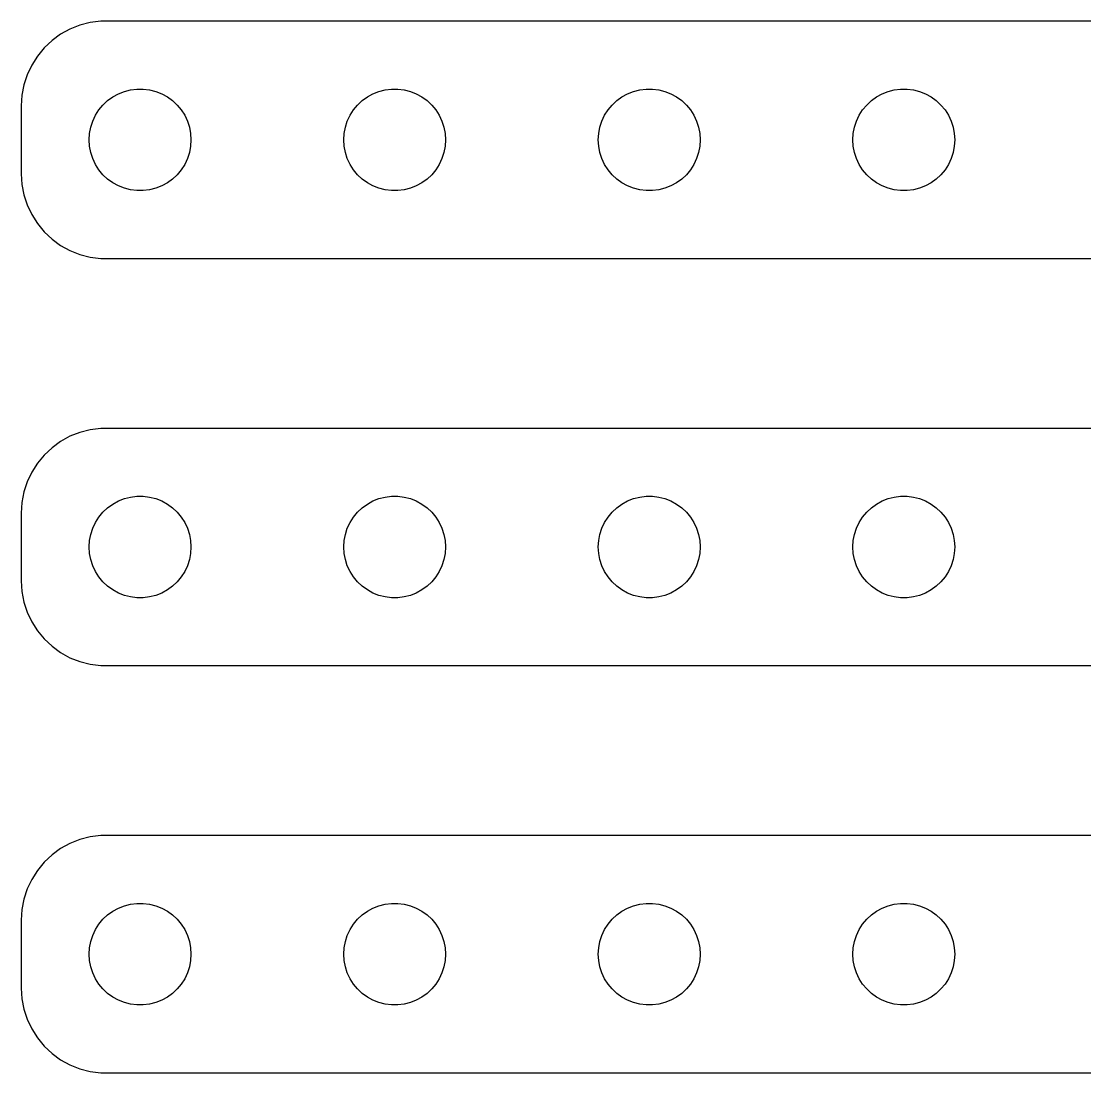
# Model space of a CAD drawing. Header units: metres. Extents: x -67 to 67, y 41 to 103.
# Drawn here: x -67 to -4.3, y 41 to 103 of the extents above; entities that cross this region are included whole.
import ezdxf

# ---------------------------------------------------------------- set-up
doc = ezdxf.new("R2010")
doc.units = ezdxf.units.M

msp = doc.modelspace()

# ---------------------------------------------------------------- linework, layer by layer
for p, q in [((-62.9369, 102.911), (-63.5451, 102.755)), ((-62.3139, 102.99), (-62.9369, 102.911)), ((62.3139, 102.99), (-62.3139, 102.99)), ((-64.6791, 102.222), (-65.1871, 101.853)), ((-64.1289, 102.524), (-64.6791, 102.222)), ((-63.5451, 102.755), (-64.1289, 102.524)), ((-65.1871, 101.853), (-65.6448, 101.423)), ((-66.0451, 100.939), (-66.3815, 100.409)), ((-65.6448, 101.423), (-66.0451, 100.939)), ((-66.3815, 100.409), (-66.6489, 99.8406)), ((-66.6489, 99.8406), (-66.8429, 99.2434)), ((-66.8429, 99.2434), (-66.9606, 98.6267)), ((-66.9606, 98.6267), (-67, 98)), ((-61.9123, 98.3115), (-61.6075, 98.533)), ((-61.6075, 98.533), (-61.2773, 98.7145)), ((-61.2773, 98.7145), (-60.927, 98.8532)), ((-60.927, 98.8532), (-60.5621, 98.9469)), ((-60.5621, 98.9469), (-60.1884, 98.9941)), ((-60.1884, 98.9941), (-59.8116, 98.9941)), ((-59.8116, 98.9941), (-59.4379, 98.9469)), ((-59.4379, 98.9469), (-59.0729, 98.8532)), ((-59.0729, 98.8532), (-58.7227, 98.7145)), ((-58.7227, 98.7145), (-58.3925, 98.533)), ((-58.3925, 98.533), (-58.0877, 98.3115)), ((-46.9123, 98.3115), (-46.6075, 98.533)), ((-46.6075, 98.533), (-46.2773, 98.7145)), ((-46.2773, 98.7145), (-45.927, 98.8532)), ((-45.927, 98.8532), (-45.5621, 98.9469)), ((-45.5621, 98.9469), (-45.1884, 98.9941)), ((-45.1884, 98.9941), (-44.8116, 98.9941)), ((-44.8116, 98.9941), (-44.4379, 98.9469)), ((-44.4379, 98.9469), (-44.0729, 98.8532)), ((-44.0729, 98.8532), (-43.7227, 98.7145)), ((-43.7227, 98.7145), (-43.3925, 98.533)), ((-43.3925, 98.533), (-43.0877, 98.3115)), ((-31.9123, 98.3115), (-31.6075, 98.533)), ((-31.6075, 98.533), (-31.2773, 98.7145)), ((-31.2773, 98.7145), (-30.927, 98.8532)), ((-30.927, 98.8532), (-30.5621, 98.9469)), ((-30.5621, 98.9469), (-30.1884, 98.9941)), ((-30.1884, 98.9941), (-29.8116, 98.9941)), ((-29.8116, 98.9941), (-29.4379, 98.9469)), ((-29.4379, 98.9469), (-29.0729, 98.8532)), ((-29.0729, 98.8532), (-28.7227, 98.7145)), ((-28.7227, 98.7145), (-28.3925, 98.533)), ((-28.3925, 98.533), (-28.0877, 98.3115)), ((-16.9123, 98.3115), (-16.6075, 98.533)), ((-16.6075, 98.533), (-16.2773, 98.7145)), ((-16.2773, 98.7145), (-15.927, 98.8532)), ((-15.927, 98.8532), (-15.5621, 98.9469)), ((-15.5621, 98.9469), (-15.1884, 98.9941)), ((-15.1884, 98.9941), (-14.8116, 98.9941)), ((-14.8116, 98.9941), (-14.4379, 98.9469)), ((-14.4379, 98.9469), (-14.0729, 98.8532)), ((-14.0729, 98.8532), (-13.7227, 98.7145)), ((-13.7227, 98.7145), (-13.3925, 98.533)), ((-13.3925, 98.533), (-13.0877, 98.3115)), ((-67, 98), (-67, 94)), ((-62.6289, 97.4453), (-62.427, 97.7634)), ((-62.427, 97.7634), (-62.1869, 98.0536)), ((-62.1869, 98.0536), (-61.9123, 98.3115)), ((-58.0877, 98.3115), (-57.8131, 98.0536)), ((-57.8131, 98.0536), (-57.5729, 97.7634)), ((-57.5729, 97.7634), (-57.3711, 97.4453)), ((-47.6289, 97.4453), (-47.427, 97.7634)), ((-47.427, 97.7634), (-47.1869, 98.0536)), ((-47.1869, 98.0536), (-46.9123, 98.3115)), ((-43.0877, 98.3115), (-42.8131, 98.0536)), ((-42.8131, 98.0536), (-42.5729, 97.7634)), ((-42.5729, 97.7634), (-42.3711, 97.4453)), ((-32.6289, 97.4453), (-32.427, 97.7634)), ((-32.427, 97.7634), (-32.1869, 98.0536)), ((-32.1869, 98.0536), (-31.9123, 98.3115)), ((-28.0877, 98.3115), (-27.8131, 98.0536)), ((-27.8131, 98.0536), (-27.5729, 97.7634)), ((-27.5729, 97.7634), (-27.3711, 97.4453)), ((-17.6289, 97.4453), (-17.427, 97.7634)), ((-17.427, 97.7634), (-17.1869, 98.0536)), ((-17.1869, 98.0536), (-16.9123, 98.3115)), ((-13.0877, 98.3115), (-12.8131, 98.0536)), ((-12.8131, 98.0536), (-12.5729, 97.7634)), ((-12.5729, 97.7634), (-12.3711, 97.4453)), ((-62.7893, 97.1044), (-62.6289, 97.4453)), ((-57.3711, 97.4453), (-57.2107, 97.1044)), ((-47.7893, 97.1044), (-47.6289, 97.4453)), ((-42.3711, 97.4453), (-42.2107, 97.1044)), ((-32.7893, 97.1044), (-32.6289, 97.4453)), ((-27.3711, 97.4453), (-27.2107, 97.1044)), ((-17.7893, 97.1044), (-17.6289, 97.4453)), ((-12.3711, 97.4453), (-12.2107, 97.1044)), ((-62.9763, 96.376), (-62.9057, 96.7461)), ((-62.9057, 96.7461), (-62.7893, 97.1044)), ((-57.2107, 97.1044), (-57.0942, 96.7461)), ((-57.0942, 96.7461), (-57.0237, 96.376)), ((-47.9763, 96.376), (-47.9057, 96.7461)), ((-47.9057, 96.7461), (-47.7893, 97.1044)), ((-42.2107, 97.1044), (-42.0942, 96.7461)), ((-42.0942, 96.7461), (-42.0237, 96.376)), ((-32.9763, 96.376), (-32.9057, 96.7461)), ((-32.9057, 96.7461), (-32.7893, 97.1044)), ((-27.2107, 97.1044), (-27.0942, 96.7461)), ((-27.0942, 96.7461), (-27.0237, 96.376)), ((-17.9763, 96.376), (-17.9057, 96.7461)), ((-17.9057, 96.7461), (-17.7893, 97.1044)), ((-12.2107, 97.1044), (-12.0942, 96.7461)), ((-12.0942, 96.7461), (-12.0237, 96.376)), ((-63, 96), (-62.9763, 96.376)), ((-62.9763, 95.624), (-63, 96)), ((-57.0237, 96.376), (-57, 96)), ((-57, 96), (-57.0237, 95.624)), ((-48, 96), (-47.9763, 96.376)), ((-47.9763, 95.624), (-48, 96)), ((-42.0237, 96.376), (-42, 96)), ((-42, 96), (-42.0237, 95.624)), ((-33, 96), (-32.9763, 96.376)), ((-32.9763, 95.624), (-33, 96)), ((-27.0237, 96.376), (-27, 96)), ((-27, 96), (-27.0237, 95.624)), ((-18, 96), (-17.9763, 96.376)), ((-17.9763, 95.624), (-18, 96)), ((-12.0237, 96.376), (-12, 96)), ((-12, 96), (-12.0237, 95.624)), ((-62.9057, 95.2539), (-62.9763, 95.624)), ((-62.7893, 94.8956), (-62.9057, 95.2539)), ((-57.0942, 95.2539), (-57.2107, 94.8956)), ((-57.0237, 95.624), (-57.0942, 95.2539)), ((-47.9057, 95.2539), (-47.9763, 95.624)), ((-47.7893, 94.8956), (-47.9057, 95.2539)), ((-42.0942, 95.2539), (-42.2107, 94.8956)), ((-42.0237, 95.624), (-42.0942, 95.2539)), ((-32.9057, 95.2539), (-32.9763, 95.624)), ((-32.7893, 94.8956), (-32.9057, 95.2539)), ((-27.0942, 95.2539), (-27.2107, 94.8956)), ((-27.0237, 95.624), (-27.0942, 95.2539)), ((-17.9057, 95.2539), (-17.9763, 95.624)), ((-17.7893, 94.8956), (-17.9057, 95.2539)), ((-12.0942, 95.2539), (-12.2107, 94.8956)), ((-12.0237, 95.624), (-12.0942, 95.2539)), ((-62.6289, 94.5547), (-62.7893, 94.8956)), ((-57.2107, 94.8956), (-57.3711, 94.5547)), ((-47.6289, 94.5547), (-47.7893, 94.8956)), ((-42.2107, 94.8956), (-42.3711, 94.5547)), ((-32.6289, 94.5547), (-32.7893, 94.8956)), ((-27.2107, 94.8956), (-27.3711, 94.5547)), ((-17.6289, 94.5547), (-17.7893, 94.8956)), ((-12.2107, 94.8956), (-12.3711, 94.5547)), ((-67, 94), (-66.9606, 93.3733)), ((-62.427, 94.2366), (-62.6289, 94.5547)), ((-62.1869, 93.9464), (-62.427, 94.2366)), ((-57.5729, 94.2366), (-57.8131, 93.9464)), ((-57.3711, 94.5547), (-57.5729, 94.2366)), ((-47.427, 94.2366), (-47.6289, 94.5547)), ((-47.1869, 93.9464), (-47.427, 94.2366)), ((-42.5729, 94.2366), (-42.8131, 93.9464)), ((-42.3711, 94.5547), (-42.5729, 94.2366)), ((-32.427, 94.2366), (-32.6289, 94.5547)), ((-32.1869, 93.9464), (-32.427, 94.2366)), ((-27.5729, 94.2366), (-27.8131, 93.9464)), ((-27.3711, 94.5547), (-27.5729, 94.2366)), ((-17.427, 94.2366), (-17.6289, 94.5547)), ((-17.1869, 93.9464), (-17.427, 94.2366)), ((-12.5729, 94.2366), (-12.8131, 93.9464)), ((-12.3711, 94.5547), (-12.5729, 94.2366)), ((-66.9606, 93.3733), (-66.8429, 92.7566)), ((-61.9123, 93.6885), (-62.1869, 93.9464)), ((-61.6075, 93.467), (-61.9123, 93.6885)), ((-61.2773, 93.2855), (-61.6075, 93.467)), ((-58.3925, 93.467), (-58.7227, 93.2855)), ((-58.0877, 93.6885), (-58.3925, 93.467)), ((-57.8131, 93.9464), (-58.0877, 93.6885)), ((-46.9123, 93.6885), (-47.1869, 93.9464)), ((-46.6075, 93.467), (-46.9123, 93.6885)), ((-46.2773, 93.2855), (-46.6075, 93.467)), ((-43.3925, 93.467), (-43.7227, 93.2855)), ((-43.0877, 93.6885), (-43.3925, 93.467)), ((-42.8131, 93.9464), (-43.0877, 93.6885)), ((-31.9123, 93.6885), (-32.1869, 93.9464)), ((-31.6075, 93.467), (-31.9123, 93.6885)), ((-31.2773, 93.2855), (-31.6075, 93.467)), ((-28.3925, 93.467), (-28.7227, 93.2855)), ((-28.0877, 93.6885), (-28.3925, 93.467)), ((-27.8131, 93.9464), (-28.0877, 93.6885)), ((-16.9123, 93.6885), (-17.1869, 93.9464)), ((-16.6075, 93.467), (-16.9123, 93.6885)), ((-16.2773, 93.2855), (-16.6075, 93.467)), ((-13.3925, 93.467), (-13.7227, 93.2855)), ((-13.0877, 93.6885), (-13.3925, 93.467)), ((-12.8131, 93.9464), (-13.0877, 93.6885)), ((-66.8429, 92.7566), (-66.6489, 92.1594)), ((-60.927, 93.1468), (-61.2773, 93.2855)), ((-60.5621, 93.0531), (-60.927, 93.1468)), ((-60.1884, 93.0059), (-60.5621, 93.0531)), ((-59.8116, 93.0059), (-60.1884, 93.0059)), ((-59.4379, 93.0531), (-59.8116, 93.0059)), ((-59.0729, 93.1468), (-59.4379, 93.0531)), ((-58.7227, 93.2855), (-59.0729, 93.1468)), ((-45.927, 93.1468), (-46.2773, 93.2855)), ((-45.5621, 93.0531), (-45.927, 93.1468)), ((-45.1884, 93.0059), (-45.5621, 93.0531)), ((-44.8116, 93.0059), (-45.1884, 93.0059)), ((-44.4379, 93.0531), (-44.8116, 93.0059)), ((-44.0729, 93.1468), (-44.4379, 93.0531)), ((-43.7227, 93.2855), (-44.0729, 93.1468)), ((-30.927, 93.1468), (-31.2773, 93.2855)), ((-30.5621, 93.0531), (-30.927, 93.1468)), ((-30.1884, 93.0059), (-30.5621, 93.0531)), ((-29.8116, 93.0059), (-30.1884, 93.0059)), ((-29.4379, 93.0531), (-29.8116, 93.0059)), ((-29.0729, 93.1468), (-29.4379, 93.0531)), ((-28.7227, 93.2855), (-29.0729, 93.1468)), ((-15.927, 93.1468), (-16.2773, 93.2855)), ((-15.5621, 93.0531), (-15.927, 93.1468)), ((-15.1884, 93.0059), (-15.5621, 93.0531)), ((-14.8116, 93.0059), (-15.1884, 93.0059)), ((-14.4379, 93.0531), (-14.8116, 93.0059)), ((-14.0729, 93.1468), (-14.4379, 93.0531)), ((-13.7227, 93.2855), (-14.0729, 93.1468)), ((-66.6489, 92.1594), (-66.3815, 91.5912)), ((-66.3815, 91.5912), (-66.0451, 91.0611)), ((-66.0451, 91.0611), (-65.6448, 90.5773)), ((-65.6448, 90.5773), (-65.1871, 90.1474)), ((-65.1871, 90.1474), (-64.6791, 89.7784)), ((-64.6791, 89.7784), (-64.1289, 89.4759)), ((-64.1289, 89.4759), (-63.5451, 89.2447)), ((-63.5451, 89.2447), (-62.9369, 89.0886)), ((-62.9369, 89.0886), (-62.3139, 89.0099)), ((-62.3139, 89.0099), (62.3139, 89.0099)), ((-62.3139, 78.9901), (-62.9369, 78.9114)), ((62.3139, 78.9901), (-62.3139, 78.9901)), ((-64.1289, 78.5241), (-64.6791, 78.2216)), ((-63.5451, 78.7553), (-64.1289, 78.5241)), ((-62.9369, 78.9114), (-63.5451, 78.7553)), ((-65.1871, 77.8526), (-65.6448, 77.4227)), ((-64.6791, 78.2216), (-65.1871, 77.8526)), ((-65.6448, 77.4227), (-66.0451, 76.9389)), ((-66.0451, 76.9389), (-66.3815, 76.4088)), ((-66.6489, 75.8406), (-66.8429, 75.2434)), ((-66.3815, 76.4088), (-66.6489, 75.8406)), ((-66.8429, 75.2434), (-66.9606, 74.6267)), ((-66.9606, 74.6267), (-67, 74)), ((-61.6075, 74.533), (-61.2773, 74.7145)), ((-61.2773, 74.7145), (-60.927, 74.8532)), ((-60.927, 74.8532), (-60.5621, 74.9469)), ((-60.5621, 74.9469), (-60.1884, 74.9941)), ((-60.1884, 74.9941), (-59.8116, 74.9941)), ((-59.8116, 74.9941), (-59.4379, 74.9469)), ((-59.4379, 74.9469), (-59.0729, 74.8532)), ((-59.0729, 74.8532), (-58.7227, 74.7145)), ((-58.7227, 74.7145), (-58.3925, 74.533)), ((-46.6075, 74.533), (-46.2773, 74.7145)), ((-46.2773, 74.7145), (-45.927, 74.8532)), ((-45.927, 74.8532), (-45.5621, 74.9469)), ((-45.5621, 74.9469), (-45.1884, 74.9941)), ((-45.1884, 74.9941), (-44.8116, 74.9941)), ((-44.8116, 74.9941), (-44.4379, 74.9469)), ((-44.4379, 74.9469), (-44.0729, 74.8532)), ((-44.0729, 74.8532), (-43.7227, 74.7145)), ((-43.7227, 74.7145), (-43.3925, 74.533)), ((-31.6075, 74.533), (-31.2773, 74.7145)), ((-31.2773, 74.7145), (-30.927, 74.8532)), ((-30.927, 74.8532), (-30.5621, 74.9469)), ((-30.5621, 74.9469), (-30.1884, 74.9941)), ((-30.1884, 74.9941), (-29.8116, 74.9941)), ((-29.8116, 74.9941), (-29.4379, 74.9469)), ((-29.4379, 74.9469), (-29.0729, 74.8532)), ((-29.0729, 74.8532), (-28.7227, 74.7145)), ((-28.7227, 74.7145), (-28.3925, 74.533)), ((-16.6075, 74.533), (-16.2773, 74.7145)), ((-16.2773, 74.7145), (-15.927, 74.8532)), ((-15.927, 74.8532), (-15.5621, 74.9469)), ((-15.5621, 74.9469), (-15.1884, 74.9941)), ((-15.1884, 74.9941), (-14.8116, 74.9941)), ((-14.8116, 74.9941), (-14.4379, 74.9469)), ((-14.4379, 74.9469), (-14.0729, 74.8532)), ((-14.0729, 74.8532), (-13.7227, 74.7145)), ((-13.7227, 74.7145), (-13.3925, 74.533)), ((-67, 74), (-67, 70)), ((-62.427, 73.7634), (-62.1869, 74.0536)), ((-62.1869, 74.0536), (-61.9123, 74.3115)), ((-61.9123, 74.3115), (-61.6075, 74.533)), ((-58.3925, 74.533), (-58.0877, 74.3115)), ((-58.0877, 74.3115), (-57.8131, 74.0536)), ((-57.8131, 74.0536), (-57.5729, 73.7634)), ((-47.427, 73.7634), (-47.1869, 74.0536)), ((-47.1869, 74.0536), (-46.9123, 74.3115)), ((-46.9123, 74.3115), (-46.6075, 74.533)), ((-43.3925, 74.533), (-43.0877, 74.3115)), ((-43.0877, 74.3115), (-42.8131, 74.0536)), ((-42.8131, 74.0536), (-42.5729, 73.7634)), ((-32.427, 73.7634), (-32.1869, 74.0536)), ((-32.1869, 74.0536), (-31.9123, 74.3115)), ((-31.9123, 74.3115), (-31.6075, 74.533)), ((-28.3925, 74.533), (-28.0877, 74.3115)), ((-28.0877, 74.3115), (-27.8131, 74.0536)), ((-27.8131, 74.0536), (-27.5729, 73.7634)), ((-17.427, 73.7634), (-17.1869, 74.0536)), ((-17.1869, 74.0536), (-16.9123, 74.3115)), ((-16.9123, 74.3115), (-16.6075, 74.533)), ((-13.3925, 74.533), (-13.0877, 74.3115)), ((-13.0877, 74.3115), (-12.8131, 74.0536)), ((-12.8131, 74.0536), (-12.5729, 73.7634)), ((-62.7893, 73.1044), (-62.6289, 73.4453)), ((-62.6289, 73.4453), (-62.427, 73.7634)), ((-57.5729, 73.7634), (-57.3711, 73.4453)), ((-57.3711, 73.4453), (-57.2107, 73.1044)), ((-47.7893, 73.1044), (-47.6289, 73.4453)), ((-47.6289, 73.4453), (-47.427, 73.7634)), ((-42.5729, 73.7634), (-42.3711, 73.4453)), ((-42.3711, 73.4453), (-42.2107, 73.1044)), ((-32.7893, 73.1044), (-32.6289, 73.4453)), ((-32.6289, 73.4453), (-32.427, 73.7634)), ((-27.5729, 73.7634), (-27.3711, 73.4453)), ((-27.3711, 73.4453), (-27.2107, 73.1044)), ((-17.7893, 73.1044), (-17.6289, 73.4453)), ((-17.6289, 73.4453), (-17.427, 73.7634)), ((-12.5729, 73.7634), (-12.3711, 73.4453)), ((-12.3711, 73.4453), (-12.2107, 73.1044)), ((-62.9763, 72.376), (-62.9057, 72.7461)), ((-62.9057, 72.7461), (-62.7893, 73.1044)), ((-57.2107, 73.1044), (-57.0942, 72.7461)), ((-57.0942, 72.7461), (-57.0237, 72.376)), ((-47.9763, 72.376), (-47.9057, 72.7461)), ((-47.9057, 72.7461), (-47.7893, 73.1044)), ((-42.2107, 73.1044), (-42.0942, 72.7461)), ((-42.0942, 72.7461), (-42.0237, 72.376)), ((-32.9763, 72.376), (-32.9057, 72.7461)), ((-32.9057, 72.7461), (-32.7893, 73.1044)), ((-27.2107, 73.1044), (-27.0942, 72.7461)), ((-27.0942, 72.7461), (-27.0237, 72.376)), ((-17.9763, 72.376), (-17.9057, 72.7461)), ((-17.9057, 72.7461), (-17.7893, 73.1044)), ((-12.2107, 73.1044), (-12.0942, 72.7461)), ((-12.0942, 72.7461), (-12.0237, 72.376)), ((-63, 72), (-62.9763, 72.376)), ((-57.0237, 72.376), (-57, 72)), ((-48, 72), (-47.9763, 72.376)), ((-42.0237, 72.376), (-42, 72)), ((-33, 72), (-32.9763, 72.376)), ((-27.0237, 72.376), (-27, 72)), ((-18, 72), (-17.9763, 72.376)), ((-12.0237, 72.376), (-12, 72)), ((-62.9763, 71.624), (-63, 72)), ((-62.9057, 71.2539), (-62.9763, 71.624)), ((-57.0237, 71.624), (-57.0942, 71.2539)), ((-57, 72), (-57.0237, 71.624)), ((-47.9763, 71.624), (-48, 72)), ((-47.9057, 71.2539), (-47.9763, 71.624)), ((-42.0237, 71.624), (-42.0942, 71.2539)), ((-42, 72), (-42.0237, 71.624)), ((-32.9763, 71.624), (-33, 72)), ((-32.9057, 71.2539), (-32.9763, 71.624)), ((-27.0237, 71.624), (-27.0942, 71.2539)), ((-27, 72), (-27.0237, 71.624)), ((-17.9763, 71.624), (-18, 72)), ((-17.9057, 71.2539), (-17.9763, 71.624)), ((-12.0237, 71.624), (-12.0942, 71.2539)), ((-12, 72), (-12.0237, 71.624)), ((-62.7893, 70.8956), (-62.9057, 71.2539)), ((-62.6289, 70.5547), (-62.7893, 70.8956)), ((-57.2107, 70.8956), (-57.3711, 70.5547)), ((-57.0942, 71.2539), (-57.2107, 70.8956)), ((-47.7893, 70.8956), (-47.9057, 71.2539)), ((-47.6289, 70.5547), (-47.7893, 70.8956)), ((-42.2107, 70.8956), (-42.3711, 70.5547)), ((-42.0942, 71.2539), (-42.2107, 70.8956)), ((-32.7893, 70.8956), (-32.9057, 71.2539)), ((-32.6289, 70.5547), (-32.7893, 70.8956)), ((-27.2107, 70.8956), (-27.3711, 70.5547)), ((-27.0942, 71.2539), (-27.2107, 70.8956)), ((-17.7893, 70.8956), (-17.9057, 71.2539)), ((-17.6289, 70.5547), (-17.7893, 70.8956)), ((-12.2107, 70.8956), (-12.3711, 70.5547)), ((-12.0942, 71.2539), (-12.2107, 70.8956)), ((-62.427, 70.2366), (-62.6289, 70.5547)), ((-62.1869, 69.9464), (-62.427, 70.2366)), ((-57.5729, 70.2366), (-57.8131, 69.9464)), ((-57.3711, 70.5547), (-57.5729, 70.2366)), ((-47.427, 70.2366), (-47.6289, 70.5547)), ((-47.1869, 69.9464), (-47.427, 70.2366)), ((-42.5729, 70.2366), (-42.8131, 69.9464)), ((-42.3711, 70.5547), (-42.5729, 70.2366)), ((-32.427, 70.2366), (-32.6289, 70.5547)), ((-32.1869, 69.9464), (-32.427, 70.2366)), ((-27.5729, 70.2366), (-27.8131, 69.9464)), ((-27.3711, 70.5547), (-27.5729, 70.2366)), ((-17.427, 70.2366), (-17.6289, 70.5547)), ((-17.1869, 69.9464), (-17.427, 70.2366)), ((-12.5729, 70.2366), (-12.8131, 69.9464)), ((-12.3711, 70.5547), (-12.5729, 70.2366)), ((-67, 70), (-66.9606, 69.3733)), ((-61.9123, 69.6885), (-62.1869, 69.9464)), ((-61.6075, 69.467), (-61.9123, 69.6885)), ((-58.0877, 69.6885), (-58.3925, 69.467)), ((-57.8131, 69.9464), (-58.0877, 69.6885)), ((-46.9123, 69.6885), (-47.1869, 69.9464)), ((-46.6075, 69.467), (-46.9123, 69.6885)), ((-43.0877, 69.6885), (-43.3925, 69.467)), ((-42.8131, 69.9464), (-43.0877, 69.6885)), ((-31.9123, 69.6885), (-32.1869, 69.9464)), ((-31.6075, 69.467), (-31.9123, 69.6885)), ((-28.0877, 69.6885), (-28.3925, 69.467)), ((-27.8131, 69.9464), (-28.0877, 69.6885)), ((-16.9123, 69.6885), (-17.1869, 69.9464)), ((-16.6075, 69.467), (-16.9123, 69.6885)), ((-13.0877, 69.6885), (-13.3925, 69.467)), ((-12.8131, 69.9464), (-13.0877, 69.6885)), ((-66.9606, 69.3733), (-66.8429, 68.7566)), ((-61.2773, 69.2855), (-61.6075, 69.467)), ((-60.927, 69.1468), (-61.2773, 69.2855)), ((-60.5621, 69.0531), (-60.927, 69.1468)), ((-60.1884, 69.0059), (-60.5621, 69.0531)), ((-59.8116, 69.0059), (-60.1884, 69.0059)), ((-59.4379, 69.0531), (-59.8116, 69.0059)), ((-59.0729, 69.1468), (-59.4379, 69.0531)), ((-58.7227, 69.2855), (-59.0729, 69.1468)), ((-58.3925, 69.467), (-58.7227, 69.2855)), ((-46.2773, 69.2855), (-46.6075, 69.467)), ((-45.927, 69.1468), (-46.2773, 69.2855)), ((-45.5621, 69.0531), (-45.927, 69.1468)), ((-45.1884, 69.0059), (-45.5621, 69.0531)), ((-44.8116, 69.0059), (-45.1884, 69.0059)), ((-44.4379, 69.0531), (-44.8116, 69.0059)), ((-44.0729, 69.1468), (-44.4379, 69.0531)), ((-43.7227, 69.2855), (-44.0729, 69.1468)), ((-43.3925, 69.467), (-43.7227, 69.2855)), ((-31.2773, 69.2855), (-31.6075, 69.467)), ((-30.927, 69.1468), (-31.2773, 69.2855)), ((-30.5621, 69.0531), (-30.927, 69.1468)), ((-30.1884, 69.0059), (-30.5621, 69.0531)), ((-29.8116, 69.0059), (-30.1884, 69.0059)), ((-29.4379, 69.0531), (-29.8116, 69.0059)), ((-29.0729, 69.1468), (-29.4379, 69.0531)), ((-28.7227, 69.2855), (-29.0729, 69.1468)), ((-28.3925, 69.467), (-28.7227, 69.2855)), ((-16.2773, 69.2855), (-16.6075, 69.467)), ((-15.927, 69.1468), (-16.2773, 69.2855)), ((-15.5621, 69.0531), (-15.927, 69.1468)), ((-15.1884, 69.0059), (-15.5621, 69.0531)), ((-14.8116, 69.0059), (-15.1884, 69.0059)), ((-14.4379, 69.0531), (-14.8116, 69.0059)), ((-14.0729, 69.1468), (-14.4379, 69.0531)), ((-13.7227, 69.2855), (-14.0729, 69.1468)), ((-13.3925, 69.467), (-13.7227, 69.2855)), ((-66.8429, 68.7566), (-66.6489, 68.1594)), ((-66.6489, 68.1594), (-66.3815, 67.5912)), ((-66.3815, 67.5912), (-66.0451, 67.0611)), ((-66.0451, 67.0611), (-65.6448, 66.5773)), ((-65.6448, 66.5773), (-65.1871, 66.1474)), ((-65.1871, 66.1474), (-64.6791, 65.7784)), ((-64.6791, 65.7784), (-64.1289, 65.4759)), ((-64.1289, 65.4759), (-63.5451, 65.2447)), ((-63.5451, 65.2447), (-62.9369, 65.0886)), ((-62.9369, 65.0886), (-62.3139, 65.0099)), ((-62.3139, 65.0099), (62.3139, 65.0099)), ((-64.1289, 54.5241), (-64.6791, 54.2216)), ((-63.5451, 54.7553), (-64.1289, 54.5241)), ((-62.9369, 54.9114), (-63.5451, 54.7553)), ((-62.3139, 54.9901), (-62.9369, 54.9114)), ((62.3139, 54.9901), (-62.3139, 54.9901)), ((-64.6791, 54.2216), (-65.1871, 53.8526)), ((-65.6448, 53.4227), (-66.0451, 52.9389)), ((-65.1871, 53.8526), (-65.6448, 53.4227)), ((-66.0451, 52.9389), (-66.3815, 52.4088)), ((-66.3815, 52.4088), (-66.6489, 51.8406)), ((-66.6489, 51.8406), (-66.8429, 51.2434)), ((-66.8429, 51.2434), (-66.9606, 50.6267)), ((-61.2773, 50.7145), (-60.927, 50.8532)), ((-60.927, 50.8532), (-60.5621, 50.9469)), ((-60.5621, 50.9469), (-60.1884, 50.9941)), ((-60.1884, 50.9941), (-59.8116, 50.9941)), ((-59.8116, 50.9941), (-59.4379, 50.9469)), ((-59.4379, 50.9469), (-59.0729, 50.8532)), ((-59.0729, 50.8532), (-58.7227, 50.7145)), ((-46.2773, 50.7145), (-45.927, 50.8532)), ((-45.927, 50.8532), (-45.5621, 50.9469)), ((-45.5621, 50.9469), (-45.1884, 50.9941)), ((-45.1884, 50.9941), (-44.8116, 50.9941)), ((-44.8116, 50.9941), (-44.4379, 50.9469)), ((-44.4379, 50.9469), (-44.0729, 50.8532)), ((-44.0729, 50.8532), (-43.7227, 50.7145)), ((-31.2773, 50.7145), (-30.927, 50.8532)), ((-30.927, 50.8532), (-30.5621, 50.9469)), ((-30.5621, 50.9469), (-30.1884, 50.9941)), ((-30.1884, 50.9941), (-29.8116, 50.9941)), ((-29.8116, 50.9941), (-29.4379, 50.9469)), ((-29.4379, 50.9469), (-29.0729, 50.8532)), ((-29.0729, 50.8532), (-28.7227, 50.7145)), ((-16.2773, 50.7145), (-15.927, 50.8532)), ((-15.927, 50.8532), (-15.5621, 50.9469)), ((-15.5621, 50.9469), (-15.1884, 50.9941)), ((-15.1884, 50.9941), (-14.8116, 50.9941)), ((-14.8116, 50.9941), (-14.4379, 50.9469)), ((-14.4379, 50.9469), (-14.0729, 50.8532)), ((-14.0729, 50.8532), (-13.7227, 50.7145)), ((-66.9606, 50.6267), (-67, 50)), ((-62.1869, 50.0536), (-61.9123, 50.3115)), ((-61.9123, 50.3115), (-61.6075, 50.533)), ((-61.6075, 50.533), (-61.2773, 50.7145)), ((-58.7227, 50.7145), (-58.3925, 50.533)), ((-58.3925, 50.533), (-58.0877, 50.3115)), ((-58.0877, 50.3115), (-57.8131, 50.0536)), ((-47.1869, 50.0536), (-46.9123, 50.3115)), ((-46.9123, 50.3115), (-46.6075, 50.533)), ((-46.6075, 50.533), (-46.2773, 50.7145)), ((-43.7227, 50.7145), (-43.3925, 50.533)), ((-43.3925, 50.533), (-43.0877, 50.3115)), ((-43.0877, 50.3115), (-42.8131, 50.0536)), ((-32.1869, 50.0536), (-31.9123, 50.3115)), ((-31.9123, 50.3115), (-31.6075, 50.533)), ((-31.6075, 50.533), (-31.2773, 50.7145)), ((-28.7227, 50.7145), (-28.3925, 50.533)), ((-28.3925, 50.533), (-28.0877, 50.3115)), ((-28.0877, 50.3115), (-27.8131, 50.0536)), ((-17.1869, 50.0536), (-16.9123, 50.3115)), ((-16.9123, 50.3115), (-16.6075, 50.533)), ((-16.6075, 50.533), (-16.2773, 50.7145)), ((-13.7227, 50.7145), (-13.3925, 50.533)), ((-13.3925, 50.533), (-13.0877, 50.3115)), ((-13.0877, 50.3115), (-12.8131, 50.0536)), ((-67, 50), (-67, 46)), ((-62.6289, 49.4453), (-62.427, 49.7634)), ((-62.427, 49.7634), (-62.1869, 50.0536)), ((-57.8131, 50.0536), (-57.5729, 49.7634)), ((-57.5729, 49.7634), (-57.3711, 49.4453)), ((-47.6289, 49.4453), (-47.427, 49.7634)), ((-47.427, 49.7634), (-47.1869, 50.0536)), ((-42.8131, 50.0536), (-42.5729, 49.7634)), ((-42.5729, 49.7634), (-42.3711, 49.4453)), ((-32.6289, 49.4453), (-32.427, 49.7634)), ((-32.427, 49.7634), (-32.1869, 50.0536)), ((-27.8131, 50.0536), (-27.5729, 49.7634)), ((-27.5729, 49.7634), (-27.3711, 49.4453)), ((-17.6289, 49.4453), (-17.427, 49.7634)), ((-17.427, 49.7634), (-17.1869, 50.0536)), ((-12.8131, 50.0536), (-12.5729, 49.7634)), ((-12.5729, 49.7634), (-12.3711, 49.4453)), ((-62.9057, 48.7461), (-62.7893, 49.1044)), ((-62.7893, 49.1044), (-62.6289, 49.4453)), ((-57.3711, 49.4453), (-57.2107, 49.1044)), ((-57.2107, 49.1044), (-57.0942, 48.7461)), ((-47.9057, 48.7461), (-47.7893, 49.1044)), ((-47.7893, 49.1044), (-47.6289, 49.4453)), ((-42.3711, 49.4453), (-42.2107, 49.1044)), ((-42.2107, 49.1044), (-42.0942, 48.7461)), ((-32.9057, 48.7461), (-32.7893, 49.1044)), ((-32.7893, 49.1044), (-32.6289, 49.4453)), ((-27.3711, 49.4453), (-27.2107, 49.1044)), ((-27.2107, 49.1044), (-27.0942, 48.7461)), ((-17.9057, 48.7461), (-17.7893, 49.1044)), ((-17.7893, 49.1044), (-17.6289, 49.4453)), ((-12.3711, 49.4453), (-12.2107, 49.1044)), ((-12.2107, 49.1044), (-12.0942, 48.7461)), ((-63, 48), (-62.9763, 48.376)), ((-62.9763, 48.376), (-62.9057, 48.7461)), ((-57.0942, 48.7461), (-57.0237, 48.376)), ((-57.0237, 48.376), (-57, 48)), ((-48, 48), (-47.9763, 48.376)), ((-47.9763, 48.376), (-47.9057, 48.7461)), ((-42.0942, 48.7461), (-42.0237, 48.376)), ((-42.0237, 48.376), (-42, 48)), ((-33, 48), (-32.9763, 48.376)), ((-32.9763, 48.376), (-32.9057, 48.7461)), ((-27.0942, 48.7461), (-27.0237, 48.376)), ((-27.0237, 48.376), (-27, 48)), ((-18, 48), (-17.9763, 48.376)), ((-17.9763, 48.376), (-17.9057, 48.7461)), ((-12.0942, 48.7461), (-12.0237, 48.376)), ((-12.0237, 48.376), (-12, 48)), ((-62.9763, 47.624), (-63, 48)), ((-62.9057, 47.2539), (-62.9763, 47.624)), ((-57.0237, 47.624), (-57.0942, 47.2539)), ((-57, 48), (-57.0237, 47.624)), ((-47.9763, 47.624), (-48, 48)), ((-47.9057, 47.2539), (-47.9763, 47.624)), ((-42.0237, 47.624), (-42.0942, 47.2539)), ((-42, 48), (-42.0237, 47.624)), ((-32.9763, 47.624), (-33, 48)), ((-32.9057, 47.2539), (-32.9763, 47.624)), ((-27.0237, 47.624), (-27.0942, 47.2539)), ((-27, 48), (-27.0237, 47.624)), ((-17.9763, 47.624), (-18, 48)), ((-17.9057, 47.2539), (-17.9763, 47.624)), ((-12.0237, 47.624), (-12.0942, 47.2539)), ((-12, 48), (-12.0237, 47.624)), ((-62.7893, 46.8956), (-62.9057, 47.2539)), ((-57.0942, 47.2539), (-57.2107, 46.8956)), ((-47.7893, 46.8956), (-47.9057, 47.2539)), ((-42.0942, 47.2539), (-42.2107, 46.8956)), ((-32.7893, 46.8956), (-32.9057, 47.2539)), ((-27.0942, 47.2539), (-27.2107, 46.8956)), ((-17.7893, 46.8956), (-17.9057, 47.2539)), ((-12.0942, 47.2539), (-12.2107, 46.8956)), ((-62.6289, 46.5547), (-62.7893, 46.8956)), ((-62.427, 46.2366), (-62.6289, 46.5547)), ((-57.3711, 46.5547), (-57.5729, 46.2366)), ((-57.2107, 46.8956), (-57.3711, 46.5547)), ((-47.6289, 46.5547), (-47.7893, 46.8956)), ((-47.427, 46.2366), (-47.6289, 46.5547)), ((-42.3711, 46.5547), (-42.5729, 46.2366)), ((-42.2107, 46.8956), (-42.3711, 46.5547)), ((-32.6289, 46.5547), (-32.7893, 46.8956)), ((-32.427, 46.2366), (-32.6289, 46.5547)), ((-27.3711, 46.5547), (-27.5729, 46.2366)), ((-27.2107, 46.8956), (-27.3711, 46.5547)), ((-17.6289, 46.5547), (-17.7893, 46.8956)), ((-17.427, 46.2366), (-17.6289, 46.5547)), ((-12.3711, 46.5547), (-12.5729, 46.2366)), ((-12.2107, 46.8956), (-12.3711, 46.5547)), ((-67, 46), (-66.9606, 45.3733)), ((-62.1869, 45.9464), (-62.427, 46.2366)), ((-61.9123, 45.6885), (-62.1869, 45.9464)), ((-57.8131, 45.9464), (-58.0877, 45.6885)), ((-57.5729, 46.2366), (-57.8131, 45.9464)), ((-47.1869, 45.9464), (-47.427, 46.2366)), ((-46.9123, 45.6885), (-47.1869, 45.9464)), ((-42.8131, 45.9464), (-43.0877, 45.6885)), ((-42.5729, 46.2366), (-42.8131, 45.9464)), ((-32.1869, 45.9464), (-32.427, 46.2366)), ((-31.9123, 45.6885), (-32.1869, 45.9464)), ((-27.8131, 45.9464), (-28.0877, 45.6885)), ((-27.5729, 46.2366), (-27.8131, 45.9464)), ((-17.1869, 45.9464), (-17.427, 46.2366)), ((-16.9123, 45.6885), (-17.1869, 45.9464)), ((-12.8131, 45.9464), (-13.0877, 45.6885)), ((-12.5729, 46.2366), (-12.8131, 45.9464)), ((-66.9606, 45.3733), (-66.8429, 44.7566)), ((-61.6075, 45.467), (-61.9123, 45.6885)), ((-61.2773, 45.2855), (-61.6075, 45.467)), ((-60.927, 45.1468), (-61.2773, 45.2855)), ((-60.5621, 45.0531), (-60.927, 45.1468)), ((-59.0729, 45.1468), (-59.4379, 45.0531)), ((-58.7227, 45.2855), (-59.0729, 45.1468)), ((-58.3925, 45.467), (-58.7227, 45.2855)), ((-58.0877, 45.6885), (-58.3925, 45.467)), ((-46.6075, 45.467), (-46.9123, 45.6885)), ((-46.2773, 45.2855), (-46.6075, 45.467)), ((-45.927, 45.1468), (-46.2773, 45.2855)), ((-45.5621, 45.0531), (-45.927, 45.1468)), ((-44.0729, 45.1468), (-44.4379, 45.0531)), ((-43.7227, 45.2855), (-44.0729, 45.1468)), ((-43.3925, 45.467), (-43.7227, 45.2855)), ((-43.0877, 45.6885), (-43.3925, 45.467)), ((-31.6075, 45.467), (-31.9123, 45.6885)), ((-31.2773, 45.2855), (-31.6075, 45.467)), ((-30.927, 45.1468), (-31.2773, 45.2855)), ((-30.5621, 45.0531), (-30.927, 45.1468)), ((-29.0729, 45.1468), (-29.4379, 45.0531)), ((-28.7227, 45.2855), (-29.0729, 45.1468)), ((-28.3925, 45.467), (-28.7227, 45.2855)), ((-28.0877, 45.6885), (-28.3925, 45.467)), ((-16.6075, 45.467), (-16.9123, 45.6885)), ((-16.2773, 45.2855), (-16.6075, 45.467)), ((-15.927, 45.1468), (-16.2773, 45.2855)), ((-15.5621, 45.0531), (-15.927, 45.1468)), ((-14.0729, 45.1468), (-14.4379, 45.0531)), ((-13.7227, 45.2855), (-14.0729, 45.1468)), ((-13.3925, 45.467), (-13.7227, 45.2855)), ((-13.0877, 45.6885), (-13.3925, 45.467)), ((-66.8429, 44.7566), (-66.6489, 44.1594)), ((-60.1884, 45.0059), (-60.5621, 45.0531)), ((-59.8116, 45.0059), (-60.1884, 45.0059)), ((-59.4379, 45.0531), (-59.8116, 45.0059)), ((-45.1884, 45.0059), (-45.5621, 45.0531)), ((-44.8116, 45.0059), (-45.1884, 45.0059)), ((-44.4379, 45.0531), (-44.8116, 45.0059)), ((-30.1884, 45.0059), (-30.5621, 45.0531)), ((-29.8116, 45.0059), (-30.1884, 45.0059)), ((-29.4379, 45.0531), (-29.8116, 45.0059)), ((-15.1884, 45.0059), (-15.5621, 45.0531)), ((-14.8116, 45.0059), (-15.1884, 45.0059)), ((-14.4379, 45.0531), (-14.8116, 45.0059)), ((-66.6489, 44.1594), (-66.3815, 43.5912)), ((-66.3815, 43.5912), (-66.0451, 43.0611)), ((-66.0451, 43.0611), (-65.6448, 42.5773)), ((-65.6448, 42.5773), (-65.1871, 42.1474)), ((-65.1871, 42.1474), (-64.6791, 41.7784)), ((-64.6791, 41.7784), (-64.1289, 41.4759)), ((-64.1289, 41.4759), (-63.5451, 41.2447)), ((-63.5451, 41.2447), (-62.9369, 41.0886)), ((-62.9369, 41.0886), (-62.3139, 41.0099)), ((-62.3139, 41.0099), (62.3139, 41.0099))]:
    msp.add_line(p, q)

doc.saveas('drawing.dxf')
